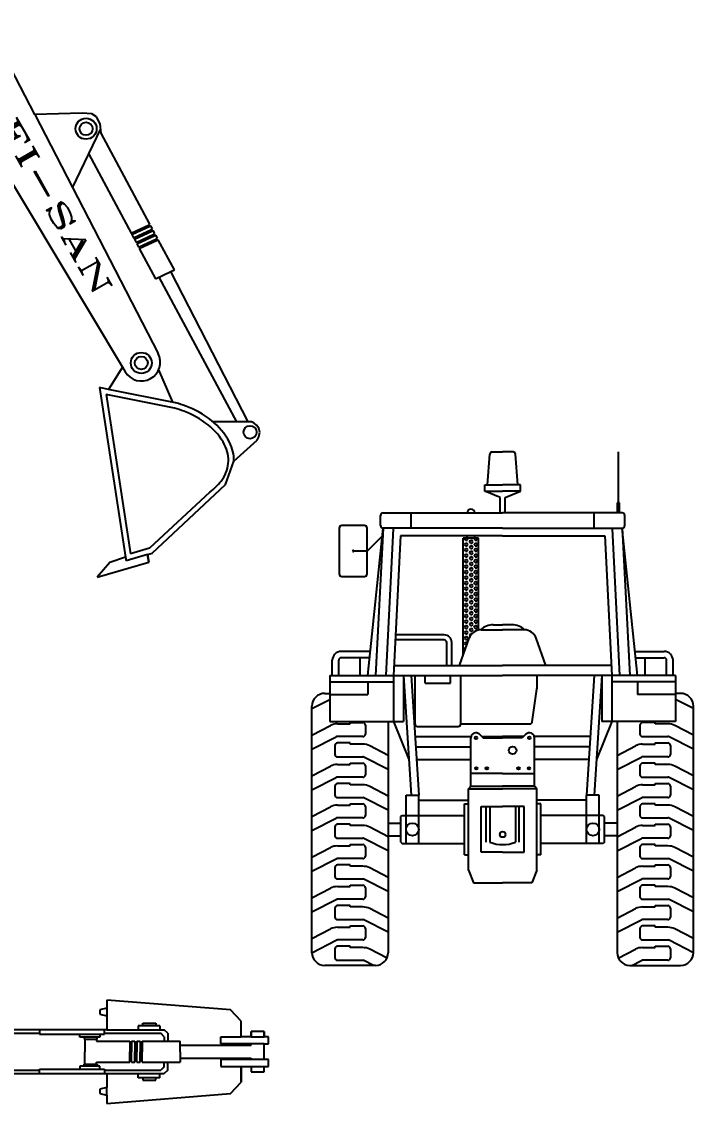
# Model space of a CAD drawing. Header units: centimetres. Extents: x 56177 to 99483, y 493 to 15482.
# Drawn here: x 56913 to 57295, y 1704 to 2320 of the extents above; entities that cross this region are included whole.
import ezdxf
from ezdxf.enums import TextEntityAlignment as Align

# ---------------------------------------------------------------- set-up
doc = ezdxf.new("R2010")
doc.units = ezdxf.units.CM
doc.header["$MEASUREMENT"] = 0
doc.layers.add('010_BLOQUES', color=250, linetype='Continuous')
doc.styles.add('ROMANT', font='romant.shx', dxfattribs={"height": 0.5})

# ---------------------------------------------------------------- blocks, each defined once
blk = doc.blocks.new('A$C3FF56D67')
for p, q in [((0.9982, 2.7342), (1.0116, 2.9089)), ((1.0261, 2.9223), (1.085, 2.9223)), ((1.1439, 2.9223), (1.085, 2.9223)), ((1.1718, 2.7342), (1.1584, 2.9089)), ((1.7432, 2.6329), (1.7432, 2.9223)), ((0.9837, 2.7342), (1.085, 2.7342)), ((0.9837, 2.698), (0.9837, 2.7342)), ((1.1863, 2.7342), (1.085, 2.7342)), ((1.1863, 2.698), (1.1863, 2.7342)), ((0.9837, 2.698), (1.085, 2.698)), ((1.0705, 2.6619), (0.9837, 2.698)), ((1.0705, 2.5751), (1.0705, 2.6619)), ((1.1863, 2.698), (1.085, 2.698)), ((1.0995, 2.6619), (1.1863, 2.698)), ((1.0995, 2.5751), (1.0995, 2.6619)), ((1.736, 2.6329), (1.736, 2.5751)), ((1.7505, 2.6329), (1.736, 2.6329)), ((1.7505, 2.5751), (1.7505, 2.6329)), ((0.3906, 2.5027), (0.3906, 2.5606)), ((0.4051, 2.5751), (1.085, 2.5751)), ((0.5642, 2.4883), (0.5642, 2.5751)), ((1.7649, 2.5751), (1.085, 2.5751)), ((1.6058, 2.4883), (1.6058, 2.5751)), ((1.7794, 2.5027), (1.7794, 2.5606)), ((0.1546, 2.4883), (0.1546, 2.2279)), ((0.2993, 2.5027), (0.1691, 2.5027)), ((0.3138, 2.2279), (0.3138, 2.4883)), ((0.3183, 1.6492), (0.4051, 2.4883)), ((0.4051, 2.4883), (0.3617, 1.6492)), ((1.085, 2.4883), (0.4051, 2.4883)), ((0.4629, 2.4853), (0.4196, 1.6492)), ((1.085, 2.4883), (1.7649, 2.4883)), ((1.7071, 2.4853), (1.7504, 1.6492)), ((1.8517, 1.6492), (1.7649, 2.4883)), ((1.7649, 2.4883), (1.8083, 1.6492)), ((0.3138, 2.3581), (0.4006, 2.4449)), ((0.5042, 2.4449), (0.4631, 1.6492)), ((1.085, 2.4449), (0.5042, 2.4449)), ((0.8608, 1.7678), (0.8608, 2.4304)), ((0.9476, 2.4304), (0.8608, 2.4304)), ((0.8696, 2.4268), (0.8717, 2.4304)), ((0.8741, 2.4189), (0.8696, 2.4268)), ((0.8696, 2.3954), (0.8741, 2.4033)), ((0.8741, 2.4189), (0.8832, 2.4189)), ((0.8741, 2.4033), (0.8832, 2.4033)), ((0.8825, 2.4304), (0.8825, 2.4449)), ((0.8832, 2.4189), (0.8877, 2.4268)), ((0.8877, 2.3954), (0.8832, 2.4033)), ((0.8877, 2.4268), (0.8856, 2.4304)), ((0.8967, 2.4111), (0.9012, 2.4189)), ((0.9012, 2.4033), (0.8967, 2.4111)), ((0.9012, 2.4189), (0.9103, 2.4189)), ((0.9012, 2.4033), (0.9103, 2.4033)), ((0.9148, 2.4111), (0.9103, 2.4189)), ((0.9103, 2.4033), (0.9148, 2.4111)), ((0.9238, 2.4268), (0.9259, 2.4304)), ((0.9284, 2.4189), (0.9238, 2.4268)), ((0.9238, 2.3954), (0.9284, 2.4033)), ((0.9259, 2.4304), (0.9259, 2.4449)), ((0.9284, 2.4189), (0.9374, 2.4189)), ((0.9284, 2.4033), (0.9374, 2.4033)), ((0.9374, 2.4189), (0.9419, 2.4268)), ((0.9419, 2.3954), (0.9374, 2.4033)), ((0.9419, 2.4268), (0.9398, 2.4304)), ((0.9476, 1.9081), (0.9476, 2.4304)), ((1.085, 2.4449), (1.6658, 2.4449)), ((1.6658, 2.4449), (1.7069, 1.6492)), ((0.3138, 2.3581), (0.2342, 2.3581)), ((0.8741, 2.3876), (0.8696, 2.3954)), ((0.8696, 2.3641), (0.8741, 2.3719)), ((0.8741, 2.3563), (0.8696, 2.3641)), ((0.8696, 2.3328), (0.8741, 2.3406)), ((0.8741, 2.3876), (0.8832, 2.3876)), ((0.8741, 2.3719), (0.8832, 2.3719)), ((0.8741, 2.3563), (0.8832, 2.3563)), ((0.8741, 2.3406), (0.8832, 2.3406)), ((0.8832, 2.3876), (0.8877, 2.3954)), ((0.8877, 2.3641), (0.8832, 2.3719)), ((0.8832, 2.3563), (0.8877, 2.3641)), ((0.8877, 2.3328), (0.8832, 2.3406)), ((0.8967, 2.3798), (0.9012, 2.3876)), ((0.9012, 2.3719), (0.8967, 2.3798)), ((0.8967, 2.3485), (0.9012, 2.3563)), ((0.9012, 2.3406), (0.8967, 2.3485)), ((0.9012, 2.3876), (0.9103, 2.3876)), ((0.9012, 2.3719), (0.9103, 2.3719)), ((0.9012, 2.3563), (0.9103, 2.3563)), ((0.9012, 2.3406), (0.9103, 2.3406)), ((0.9148, 2.3798), (0.9103, 2.3876)), ((0.9103, 2.3719), (0.9148, 2.3798)), ((0.9148, 2.3485), (0.9103, 2.3563)), ((0.9103, 2.3406), (0.9148, 2.3485)), ((0.9284, 2.3876), (0.9238, 2.3954)), ((0.9238, 2.3641), (0.9284, 2.3719)), ((0.9284, 2.3563), (0.9238, 2.3641)), ((0.9238, 2.3328), (0.9284, 2.3406)), ((0.9284, 2.3876), (0.9374, 2.3876)), ((0.9284, 2.3719), (0.9374, 2.3719)), ((0.9284, 2.3563), (0.9374, 2.3563)), ((0.9284, 2.3406), (0.9374, 2.3406)), ((0.9374, 2.3876), (0.9419, 2.3954)), ((0.9419, 2.3641), (0.9374, 2.3719)), ((0.9374, 2.3563), (0.9419, 2.3641)), ((0.9419, 2.3328), (0.9374, 2.3406)), ((0.8741, 2.325), (0.8696, 2.3328)), ((0.8696, 2.3015), (0.8741, 2.3093)), ((0.8741, 2.2936), (0.8696, 2.3015)), ((0.8696, 2.2701), (0.8741, 2.278)), ((0.8741, 2.325), (0.8832, 2.325)), ((0.8741, 2.3093), (0.8832, 2.3093)), ((0.8741, 2.2936), (0.8832, 2.2936)), ((0.8741, 2.278), (0.8832, 2.278)), ((0.8832, 2.325), (0.8877, 2.3328)), ((0.8877, 2.3015), (0.8832, 2.3093)), ((0.8832, 2.2936), (0.8877, 2.3015)), ((0.8877, 2.2701), (0.8832, 2.278)), ((0.8967, 2.3171), (0.9012, 2.325)), ((0.9012, 2.3093), (0.8967, 2.3171)), ((0.8967, 2.2858), (0.9012, 2.2936)), ((0.9012, 2.278), (0.8967, 2.2858)), ((0.9012, 2.325), (0.9103, 2.325)), ((0.9012, 2.3093), (0.9103, 2.3093)), ((0.9012, 2.2936), (0.9103, 2.2936)), ((0.9012, 2.278), (0.9103, 2.278)), ((0.9148, 2.3171), (0.9103, 2.325)), ((0.9103, 2.3093), (0.9148, 2.3171)), ((0.9148, 2.2858), (0.9103, 2.2936)), ((0.9103, 2.278), (0.9148, 2.2858)), ((0.9284, 2.325), (0.9238, 2.3328)), ((0.9238, 2.3015), (0.9284, 2.3093)), ((0.9284, 2.2936), (0.9238, 2.3015)), ((0.9238, 2.2701), (0.9284, 2.278)), ((0.9284, 2.325), (0.9374, 2.325)), ((0.9284, 2.3093), (0.9374, 2.3093)), ((0.9284, 2.2936), (0.9374, 2.2936)), ((0.9284, 2.278), (0.9374, 2.278)), ((0.9374, 2.325), (0.9419, 2.3328)), ((0.9419, 2.3015), (0.9374, 2.3093)), ((0.9374, 2.2936), (0.9419, 2.3015)), ((0.9419, 2.2701), (0.9374, 2.278)), ((0.8741, 2.2623), (0.8696, 2.2701)), ((0.8696, 2.2388), (0.8741, 2.2467)), ((0.8741, 2.231), (0.8696, 2.2388)), ((0.8741, 2.2623), (0.8832, 2.2623)), ((0.8741, 2.2467), (0.8832, 2.2467)), ((0.8741, 2.231), (0.8832, 2.231)), ((0.8832, 2.2623), (0.8877, 2.2701)), ((0.8877, 2.2388), (0.8832, 2.2467)), ((0.8832, 2.231), (0.8877, 2.2388)), ((0.8967, 2.2545), (0.9012, 2.2623)), ((0.9012, 2.2467), (0.8967, 2.2545)), ((0.8967, 2.2232), (0.9012, 2.231)), ((0.9012, 2.2153), (0.8967, 2.2232)), ((0.9012, 2.2623), (0.9103, 2.2623)), ((0.9012, 2.2467), (0.9103, 2.2467)), ((0.9012, 2.231), (0.9103, 2.231)), ((0.9148, 2.2545), (0.9103, 2.2623)), ((0.9103, 2.2467), (0.9148, 2.2545)), ((0.9148, 2.2232), (0.9103, 2.231)), ((0.9103, 2.2153), (0.9148, 2.2232)), ((0.9284, 2.2623), (0.9238, 2.2701)), ((0.9238, 2.2388), (0.9284, 2.2467)), ((0.9284, 2.231), (0.9238, 2.2388)), ((0.9284, 2.2623), (0.9374, 2.2623)), ((0.9284, 2.2467), (0.9374, 2.2467)), ((0.9284, 2.231), (0.9374, 2.231)), ((0.9374, 2.2623), (0.9419, 2.2701)), ((0.9419, 2.2388), (0.9374, 2.2467)), ((0.9374, 2.231), (0.9419, 2.2388)), ((0.1691, 2.2134), (0.2993, 2.2134)), ((0.8696, 2.2075), (0.8741, 2.2153)), ((0.8741, 2.1997), (0.8696, 2.2075)), ((0.8696, 2.1762), (0.8741, 2.184)), ((0.8741, 2.1684), (0.8696, 2.1762)), ((0.8741, 2.2153), (0.8832, 2.2153)), ((0.8741, 2.1997), (0.8832, 2.1997)), ((0.8741, 2.184), (0.8832, 2.184)), ((0.8741, 2.1684), (0.8832, 2.1684)), ((0.8877, 2.2075), (0.8832, 2.2153)), ((0.8832, 2.1997), (0.8877, 2.2075)), ((0.8877, 2.1762), (0.8832, 2.184)), ((0.8832, 2.1684), (0.8877, 2.1762)), ((0.8967, 2.1918), (0.9012, 2.1997)), ((0.9012, 2.184), (0.8967, 2.1918)), ((0.8967, 2.1605), (0.9012, 2.1684)), ((0.9012, 2.1527), (0.8967, 2.1605)), ((0.9012, 2.2153), (0.9103, 2.2153)), ((0.9012, 2.1997), (0.9103, 2.1997)), ((0.9012, 2.184), (0.9103, 2.184)), ((0.9012, 2.1684), (0.9103, 2.1684)), ((0.9148, 2.1918), (0.9103, 2.1997)), ((0.9103, 2.184), (0.9148, 2.1918)), ((0.9148, 2.1605), (0.9103, 2.1684)), ((0.9103, 2.1527), (0.9148, 2.1605)), ((0.9238, 2.2075), (0.9284, 2.2153)), ((0.9284, 2.1997), (0.9238, 2.2075)), ((0.9238, 2.1762), (0.9284, 2.184)), ((0.9284, 2.1684), (0.9238, 2.1762)), ((0.9284, 2.2153), (0.9374, 2.2153)), ((0.9284, 2.1997), (0.9374, 2.1997)), ((0.9284, 2.184), (0.9374, 2.184)), ((0.9284, 2.1684), (0.9374, 2.1684)), ((0.9419, 2.2075), (0.9374, 2.2153)), ((0.9374, 2.1997), (0.9419, 2.2075)), ((0.9419, 2.1762), (0.9374, 2.184)), ((0.9374, 2.1684), (0.9419, 2.1762)), ((0.8696, 2.1449), (0.8741, 2.1527)), ((0.8741, 2.137), (0.8696, 2.1449)), ((0.8696, 2.1135), (0.8741, 2.1214)), ((0.8741, 2.1057), (0.8696, 2.1135)), ((0.8741, 2.1527), (0.8832, 2.1527)), ((0.8741, 2.137), (0.8832, 2.137)), ((0.8741, 2.1214), (0.8832, 2.1214)), ((0.8741, 2.1057), (0.8832, 2.1057)), ((0.8877, 2.1449), (0.8832, 2.1527)), ((0.8832, 2.137), (0.8877, 2.1449)), ((0.8877, 2.1135), (0.8832, 2.1214)), ((0.8832, 2.1057), (0.8877, 2.1135)), ((0.8967, 2.1292), (0.9012, 2.137)), ((0.9012, 2.1214), (0.8967, 2.1292)), ((0.8967, 2.0979), (0.9012, 2.1057)), ((0.9012, 2.0901), (0.8967, 2.0979)), ((0.9012, 2.1527), (0.9103, 2.1527)), ((0.9012, 2.137), (0.9103, 2.137)), ((0.9012, 2.1214), (0.9103, 2.1214)), ((0.9012, 2.1057), (0.9103, 2.1057)), ((0.9148, 2.1292), (0.9103, 2.137)), ((0.9103, 2.1214), (0.9148, 2.1292)), ((0.9148, 2.0979), (0.9103, 2.1057)), ((0.9103, 2.0901), (0.9148, 2.0979)), ((0.9238, 2.1449), (0.9284, 2.1527)), ((0.9284, 2.137), (0.9238, 2.1449)), ((0.9238, 2.1135), (0.9284, 2.1214)), ((0.9284, 2.1057), (0.9238, 2.1135)), ((0.9284, 2.1527), (0.9374, 2.1527)), ((0.9284, 2.137), (0.9374, 2.137)), ((0.9284, 2.1214), (0.9374, 2.1214)), ((0.9284, 2.1057), (0.9374, 2.1057)), ((0.9419, 2.1449), (0.9374, 2.1527)), ((0.9374, 2.137), (0.9419, 2.1449)), ((0.9419, 2.1135), (0.9374, 2.1214)), ((0.9374, 2.1057), (0.9419, 2.1135)), ((0.8696, 2.0822), (0.8741, 2.0901)), ((0.8741, 2.0744), (0.8696, 2.0822)), ((0.8696, 2.0509), (0.8741, 2.0587)), ((0.8741, 2.0431), (0.8696, 2.0509)), ((0.8741, 2.0901), (0.8832, 2.0901)), ((0.8741, 2.0744), (0.8832, 2.0744)), ((0.8741, 2.0587), (0.8832, 2.0587)), ((0.8741, 2.0431), (0.8832, 2.0431)), ((0.8877, 2.0822), (0.8832, 2.0901)), ((0.8832, 2.0744), (0.8877, 2.0822)), ((0.8877, 2.0509), (0.8832, 2.0587)), ((0.8832, 2.0431), (0.8877, 2.0509)), ((0.8967, 2.0666), (0.9012, 2.0744)), ((0.9012, 2.0587), (0.8967, 2.0666)), ((0.8967, 2.0352), (0.9012, 2.0431)), ((0.9012, 2.0274), (0.8967, 2.0352)), ((0.9012, 2.0901), (0.9103, 2.0901)), ((0.9012, 2.0744), (0.9103, 2.0744)), ((0.9012, 2.0587), (0.9103, 2.0587)), ((0.9012, 2.0431), (0.9103, 2.0431)), ((0.9148, 2.0666), (0.9103, 2.0744)), ((0.9103, 2.0587), (0.9148, 2.0666)), ((0.9148, 2.0352), (0.9103, 2.0431)), ((0.9103, 2.0274), (0.9148, 2.0352)), ((0.9238, 2.0822), (0.9284, 2.0901)), ((0.9284, 2.0744), (0.9238, 2.0822)), ((0.9238, 2.0509), (0.9284, 2.0587)), ((0.9284, 2.0431), (0.9238, 2.0509)), ((0.9284, 2.0901), (0.9374, 2.0901)), ((0.9284, 2.0744), (0.9374, 2.0744)), ((0.9284, 2.0587), (0.9374, 2.0587)), ((0.9284, 2.0431), (0.9374, 2.0431)), ((0.9419, 2.0822), (0.9374, 2.0901)), ((0.9374, 2.0744), (0.9419, 2.0822)), ((0.9419, 2.0509), (0.9374, 2.0587)), ((0.9374, 2.0431), (0.9419, 2.0509)), ((0.8696, 2.0196), (0.8741, 2.0274)), ((0.8741, 2.0117), (0.8696, 2.0196)), ((0.8696, 1.9883), (0.8741, 1.9961)), ((0.8741, 1.9804), (0.8696, 1.9883)), ((0.8741, 2.0274), (0.8832, 2.0274)), ((0.8741, 2.0117), (0.8832, 2.0117)), ((0.8741, 1.9961), (0.8832, 1.9961)), ((0.8741, 1.9804), (0.8832, 1.9804)), ((0.8877, 2.0196), (0.8832, 2.0274)), ((0.8832, 2.0117), (0.8877, 2.0196)), ((0.8877, 1.9883), (0.8832, 1.9961)), ((0.8832, 1.9804), (0.8877, 1.9883)), ((0.8967, 2.0039), (0.9012, 2.0117)), ((0.9012, 1.9961), (0.8967, 2.0039)), ((0.8967, 1.9726), (0.9012, 1.9804)), ((0.9012, 1.9648), (0.8967, 1.9726)), ((0.9012, 2.0274), (0.9103, 2.0274)), ((0.9012, 2.0117), (0.9103, 2.0117)), ((0.9012, 1.9961), (0.9103, 1.9961)), ((0.9012, 1.9804), (0.9103, 1.9804)), ((0.9148, 2.0039), (0.9103, 2.0117)), ((0.9103, 1.9961), (0.9148, 2.0039)), ((0.9148, 1.9726), (0.9103, 1.9804)), ((0.9103, 1.9648), (0.9148, 1.9726)), ((0.9238, 2.0196), (0.9284, 2.0274)), ((0.9284, 2.0117), (0.9238, 2.0196)), ((0.9238, 1.9883), (0.9284, 1.9961)), ((0.9284, 1.9804), (0.9238, 1.9883)), ((0.9284, 2.0274), (0.9374, 2.0274)), ((0.9284, 2.0117), (0.9374, 2.0117)), ((0.9284, 1.9961), (0.9374, 1.9961)), ((0.9284, 1.9804), (0.9374, 1.9804)), ((0.9419, 2.0196), (0.9374, 2.0274)), ((0.9374, 2.0117), (0.9419, 2.0196)), ((0.9419, 1.9883), (0.9374, 1.9961)), ((0.9374, 1.9804), (0.9419, 1.9883)), ((0.8696, 1.9569), (0.8741, 1.9648)), ((0.8741, 1.9491), (0.8696, 1.9569)), ((0.8696, 1.9256), (0.8741, 1.9334)), ((0.8741, 1.9178), (0.8696, 1.9256)), ((0.8741, 1.9648), (0.8832, 1.9648)), ((0.8741, 1.9491), (0.8832, 1.9491)), ((0.8741, 1.9334), (0.8832, 1.9334)), ((0.8741, 1.9178), (0.8832, 1.9178)), ((0.8877, 1.9569), (0.8832, 1.9648)), ((0.8832, 1.9491), (0.8877, 1.9569)), ((0.8877, 1.9256), (0.8832, 1.9334)), ((0.8832, 1.9178), (0.8877, 1.9256)), ((0.8967, 1.9413), (0.9012, 1.9491)), ((0.9012, 1.9334), (0.8967, 1.9413)), ((0.8967, 1.91), (0.9012, 1.9178)), ((0.9012, 1.9021), (0.8967, 1.91)), ((0.9012, 1.9648), (0.9103, 1.9648)), ((0.9012, 1.9491), (0.9103, 1.9491)), ((0.9012, 1.9334), (0.9103, 1.9334)), ((0.9012, 1.9178), (0.9103, 1.9178)), ((0.9148, 1.9413), (0.9103, 1.9491)), ((0.9103, 1.9334), (0.9148, 1.9413)), ((0.9148, 1.91), (0.9103, 1.9178)), ((0.9103, 1.9021), (0.9148, 1.91)), ((0.9238, 1.9569), (0.9284, 1.9648)), ((0.9284, 1.9491), (0.9238, 1.9569)), ((0.9238, 1.9256), (0.9284, 1.9334)), ((0.9284, 1.9178), (0.9238, 1.9256)), ((0.9284, 1.9648), (0.9374, 1.9648)), ((0.9284, 1.9491), (0.9374, 1.9491)), ((0.9284, 1.9334), (0.9374, 1.9334)), ((0.9284, 1.9178), (0.9374, 1.9178)), ((0.9419, 1.9569), (0.9374, 1.9648)), ((0.9374, 1.9491), (0.9419, 1.9569)), ((0.9419, 1.9256), (0.9374, 1.9334)), ((0.9374, 1.9178), (0.9419, 1.9256)), ((0.9624, 1.9096), (1.085, 1.9096)), ((1.0316, 1.9385), (1.085, 1.9385)), ((1.1384, 1.9385), (1.085, 1.9385)), ((1.2076, 1.9096), (1.085, 1.9096)), ((0.7523, 1.8517), (0.4735, 1.8517)), ((0.7523, 1.8807), (0.475, 1.8807)), ((0.8391, 1.7071), (0.8943, 1.8616)), ((0.8696, 1.8943), (0.8741, 1.9021)), ((0.8741, 1.8865), (0.8696, 1.8943)), ((0.8696, 1.863), (0.8741, 1.8708)), ((0.8741, 1.8551), (0.8696, 1.863)), ((0.8741, 1.9021), (0.8832, 1.9021)), ((0.8741, 1.8865), (0.8832, 1.8865)), ((0.8741, 1.8708), (0.8832, 1.8708)), ((0.8741, 1.8551), (0.8832, 1.8551)), ((0.8877, 1.8943), (0.8832, 1.9021)), ((0.8832, 1.8865), (0.8877, 1.8943)), ((0.8877, 1.863), (0.8832, 1.8708)), ((0.8832, 1.8551), (0.8877, 1.863)), ((0.8967, 1.8786), (0.9012, 1.8865)), ((0.8997, 1.8734), (0.8967, 1.8786)), ((0.9012, 1.9021), (0.9103, 1.9021)), ((0.9012, 1.8865), (0.9093, 1.8865)), ((0.9275, 1.9006), (0.9284, 1.9021)), ((0.9284, 1.9021), (0.9303, 1.9021)), ((1.3309, 1.7071), (1.2757, 1.8616)), ((0.3325, 1.7866), (0.1664, 1.7866)), ((0.7667, 1.7071), (0.7667, 1.8373)), ((0.7957, 1.7071), (0.7957, 1.8373)), ((0.8696, 1.8317), (0.8741, 1.8395)), ((0.8741, 1.8238), (0.8696, 1.8317)), ((0.8696, 1.8003), (0.8741, 1.8082)), ((0.8713, 1.7974), (0.8696, 1.8003)), ((0.8741, 1.8395), (0.8832, 1.8395)), ((0.8741, 1.8238), (0.8808, 1.8238)), ((0.8741, 1.8082), (0.8752, 1.8082)), ((0.8851, 1.8361), (0.8832, 1.8395)), ((1.8375, 1.7866), (2.0036, 1.7866)), ((0.1157, 1.6492), (0.1157, 1.736)), ((0.1519, 1.6492), (0.1519, 1.736)), ((0.3287, 1.7505), (0.1664, 1.7505)), ((0.2749, 1.6492), (0.2749, 1.7505)), ((1.8413, 1.7505), (2.0036, 1.7505)), ((1.8951, 1.6492), (1.8951, 1.7505)), ((2.0181, 1.6492), (2.0181, 1.736)), ((2.0543, 1.6492), (2.0543, 1.736)), ((0.4661, 1.7071), (1.085, 1.7071)), ((1.7039, 1.7071), (1.085, 1.7071)), ((0.1013, 1.6492), (1.085, 1.6492)), ((0.1013, 1.6492), (0.1013, 1.3888)), ((0.1013, 1.613), (0.4631, 1.613)), ((0.3183, 1.613), (0.3183, 1.5407)), ((0.4631, 1.6492), (0.4631, 1.3888)), ((0.5209, 1.6492), (0.5209, 1.3888)), ((0.5209, 1.6492), (0.5641, 0.9693)), ((0.5644, 1.6492), (0.6076, 0.9693)), ((0.5865, 1.3743), (0.5865, 1.6492)), ((0.6443, 1.6058), (0.6443, 1.6492)), ((0.6443, 1.6058), (0.789, 1.6058)), ((0.789, 1.6058), (0.789, 1.6492)), ((0.8469, 1.3743), (0.8469, 1.6492)), ((2.0687, 1.6492), (1.085, 1.6492)), ((1.2809, 1.582), (1.2809, 1.6492)), ((1.6056, 1.6492), (1.5624, 0.9693)), ((1.6491, 1.6492), (1.6059, 0.9693)), ((1.6491, 1.6492), (1.6491, 1.3888)), ((1.7069, 1.6492), (1.7069, 1.3888)), ((2.0687, 1.613), (1.7069, 1.613)), ((1.8517, 1.613), (1.8517, 1.5407)), ((2.0687, 1.6492), (2.0687, 1.3888)), ((0.0723, 1.5479), (0.1013, 1.5479)), ((0.1013, 1.5407), (0.3183, 1.5407)), ((1.2537, 1.3868), (1.2801, 1.5718)), ((2.0687, 1.5407), (1.8517, 1.5407)), ((2.0977, 1.5479), (2.0687, 1.5479)), ((0, 1.4611), (0.1013, 1.513)), ((2.17, 1.4611), (2.0687, 1.513)), ((0, 0.0723), (0, 1.4756)), ((2.17, 0.0723), (2.17, 1.4756)), ((0, 1.3109), (0.1051, 1.3648)), ((0.1013, 1.3888), (0.5209, 1.3888)), ((0.1447, 1.3743), (0.217, 1.3743)), ((0.217, 1.3816), (0.2893, 1.3816)), ((0.217, 1.3743), (0.217, 1.3816)), ((0.3038, 1.3671), (0.3038, 1.3165)), ((0.434, 1.3888), (0.434, 0.0723)), ((0.4631, 1.3888), (0.5513, 1.1718)), ((0.6009, 1.3599), (0.8324, 1.3599)), ((0.8469, 1.3743), (1.2394, 1.3743)), ((1.7069, 1.3888), (1.6187, 1.1718)), ((2.0687, 1.3888), (1.6491, 1.3888)), ((1.736, 1.3888), (1.736, 0.0723)), ((1.8662, 1.3671), (1.8662, 1.3165)), ((1.953, 1.3816), (1.8807, 1.3816)), ((1.953, 1.3743), (1.953, 1.3816)), ((2.0253, 1.3743), (1.953, 1.3743)), ((2.17, 1.3109), (2.0649, 1.3648)), ((0, 1.2297), (0.1381, 1.3004)), ((0.2893, 1.302), (0.1447, 1.302)), ((0.5865, 1.302), (0.905, 1.302)), ((0.9042, 1.0199), (0.9042, 1.2929)), ((0.9536, 1.3152), (0.974, 1.2948)), ((0.9668, 1.302), (1.085, 1.302)), ((0.974, 1.2948), (1.085, 1.2948)), ((1.2032, 1.302), (1.085, 1.302)), ((1.196, 1.2948), (1.085, 1.2948)), ((1.2164, 1.3152), (1.196, 1.2948)), ((1.5835, 1.302), (1.265, 1.302)), ((1.2658, 1.0199), (1.2658, 1.2929)), ((1.8807, 1.302), (2.0253, 1.302)), ((2.17, 1.2297), (2.0319, 1.3004)), ((0.1302, 1.2514), (0.1302, 1.2007)), ((0.217, 1.2658), (0.1447, 1.2658)), ((0.217, 1.2586), (0.217, 1.2658)), ((0.2893, 1.2586), (0.217, 1.2586)), ((0.434, 1.1952), (0.3289, 1.2491)), ((0.5901, 1.2441), (0.9042, 1.2441)), ((1.5799, 1.2441), (1.2658, 1.2441)), ((1.736, 1.1952), (1.8411, 1.2491)), ((1.8807, 1.2586), (1.953, 1.2586)), ((1.953, 1.2586), (1.953, 1.2658)), ((1.953, 1.2658), (2.0253, 1.2658)), ((2.0398, 1.2514), (2.0398, 1.2007)), ((0.1447, 1.1863), (0.2893, 1.1863)), ((0.434, 1.1139), (0.2959, 1.1847)), ((0.5947, 1.1718), (0.9042, 1.1718)), ((1.5753, 1.1718), (1.2658, 1.1718)), ((1.736, 1.1139), (1.8741, 1.1847)), ((2.0253, 1.1863), (1.8807, 1.1863)), ((0, 1.0795), (0.1051, 1.1333)), ((0.1447, 1.1429), (0.217, 1.1429)), ((0.217, 1.1501), (0.2893, 1.1501)), ((0.217, 1.1429), (0.217, 1.1501)), ((0.3038, 1.1356), (0.3038, 1.085)), ((1.8662, 1.1356), (1.8662, 1.085)), ((1.953, 1.1501), (1.8807, 1.1501)), ((1.953, 1.1429), (1.953, 1.1501)), ((2.0253, 1.1429), (1.953, 1.1429)), ((2.17, 1.0795), (2.0649, 1.1333)), ((0, 0.9982), (0.1381, 1.0689)), ((0.2893, 1.0705), (0.1447, 1.0705)), ((1.085, 1.0922), (0.9042, 1.0922)), ((1.085, 1.0922), (1.2658, 1.0922)), ((1.8807, 1.0705), (2.0253, 1.0705)), ((2.17, 0.9982), (2.0319, 1.0689)), ((0.1302, 1.0199), (0.1302, 0.9693)), ((0.217, 1.0344), (0.1447, 1.0344)), ((0.217, 1.0271), (0.217, 1.0344)), ((0.2893, 1.0271), (0.217, 1.0271)), ((0.434, 0.9637), (0.3289, 1.0176)), ((0.8897, 1.0054), (0.9042, 1.0199)), ((0.8897, 0.5425), (0.8897, 1.0054)), ((0.8897, 1.0054), (1.085, 1.0054)), ((0.9042, 1.0199), (1.085, 1.0199)), ((1.2658, 1.0199), (1.085, 1.0199)), ((1.2803, 1.0054), (1.085, 1.0054)), ((1.2803, 1.0054), (1.2658, 1.0199)), ((1.2803, 0.5425), (1.2803, 1.0054)), ((1.736, 0.9637), (1.8411, 1.0176)), ((1.8807, 1.0271), (1.953, 1.0271)), ((1.953, 1.0271), (1.953, 1.0344)), ((1.953, 1.0344), (2.0253, 1.0344)), ((2.0398, 1.0199), (2.0398, 0.9693)), ((0.1447, 0.9548), (0.2893, 0.9548)), ((0.434, 0.8825), (0.2959, 0.9532)), ((0.5353, 0.6944), (0.5353, 0.9693)), ((0.5353, 0.9693), (0.6076, 0.9693)), ((0.6076, 0.6944), (0.6076, 0.9693)), ((0.6076, 0.9403), (0.8897, 0.9403)), ((1.5624, 0.9403), (1.2803, 0.9403)), ((1.6347, 0.9693), (1.5624, 0.9693)), ((1.5624, 0.6944), (1.5624, 0.9693)), ((1.6347, 0.6944), (1.6347, 0.9693)), ((1.736, 0.8825), (1.8741, 0.9532)), ((2.0253, 0.9548), (1.8807, 0.9548)), ((0, 0.848), (0.1051, 0.9019)), ((0.1447, 0.9114), (0.217, 0.9114)), ((0.217, 0.9186), (0.2893, 0.9186)), ((0.217, 0.9114), (0.217, 0.9186)), ((0.3038, 0.9042), (0.3038, 0.8535)), ((0.868, 0.9186), (0.8897, 0.9186)), ((0.868, 0.6293), (0.868, 0.9186)), ((0.962, 0.6438), (0.962, 0.9042)), ((0.962, 0.9042), (1.085, 0.9042)), ((0.991, 0.7016), (0.991, 0.9042)), ((1.0127, 0.9042), (1.0127, 0.7016)), ((1.208, 0.9042), (1.085, 0.9042)), ((1.1573, 0.9042), (1.1573, 0.7016)), ((1.179, 0.7016), (1.179, 0.9042)), ((1.208, 0.6438), (1.208, 0.9042)), ((1.302, 0.9186), (1.2803, 0.9186)), ((1.302, 0.6293), (1.302, 0.9186)), ((1.8662, 0.9042), (1.8662, 0.8535)), ((1.953, 0.9186), (1.8807, 0.9186)), ((1.953, 0.9114), (1.953, 0.9186)), ((2.0253, 0.9114), (1.953, 0.9114)), ((2.17, 0.848), (2.0649, 0.9019)), ((0, 0.7667), (0.1381, 0.8375)), ((0.2893, 0.8391), (0.1447, 0.8391)), ((0.217, 0.8029), (0.1447, 0.8029)), ((0.217, 0.7957), (0.217, 0.8029)), ((0.434, 0.8101), (0.5063, 0.8101)), ((0.5063, 0.8463), (0.5136, 0.8535)), ((0.5063, 0.7016), (0.5063, 0.8463)), ((0.5136, 0.8535), (0.868, 0.8535)), ((1.6564, 0.8535), (1.302, 0.8535)), ((1.6637, 0.8463), (1.6564, 0.8535)), ((1.6637, 0.7016), (1.6637, 0.8463)), ((1.736, 0.8101), (1.6637, 0.8101)), ((1.8807, 0.8391), (2.0253, 0.8391)), ((1.953, 0.7957), (1.953, 0.8029)), ((1.953, 0.8029), (2.0253, 0.8029)), ((2.17, 0.7667), (2.0319, 0.8375)), ((0.1302, 0.7884), (0.1302, 0.7378)), ((0.2893, 0.7957), (0.217, 0.7957)), ((0.434, 0.7323), (0.3289, 0.7861)), ((1.736, 0.7323), (1.8411, 0.7861)), ((1.8807, 0.7957), (1.953, 0.7957)), ((2.0398, 0.7884), (2.0398, 0.7378)), ((0.1447, 0.7233), (0.2893, 0.7233)), ((0.1447, 0.6799), (0.217, 0.6799)), ((0.217, 0.6872), (0.2893, 0.6872)), ((0.217, 0.6799), (0.217, 0.6872)), ((0.434, 0.651), (0.2959, 0.7217)), ((0.434, 0.7378), (0.5063, 0.7378)), ((0.5063, 0.7016), (0.5136, 0.6944)), ((0.5136, 0.6944), (0.868, 0.6944)), ((1.6564, 0.6944), (1.302, 0.6944)), ((1.6637, 0.7016), (1.6564, 0.6944)), ((1.736, 0.7378), (1.6637, 0.7378)), ((1.736, 0.651), (1.8741, 0.7217)), ((2.0253, 0.7233), (1.8807, 0.7233)), ((1.953, 0.6872), (1.8807, 0.6872)), ((1.953, 0.6799), (1.953, 0.6872)), ((2.0253, 0.6799), (1.953, 0.6799)), ((0, 0.6165), (0.1051, 0.6704)), ((0.3038, 0.6727), (0.3038, 0.6221)), ((0.868, 0.6293), (0.8897, 0.6293)), ((1.085, 0.6438), (0.962, 0.6438)), ((1.085, 0.6438), (1.208, 0.6438)), ((1.302, 0.6293), (1.2803, 0.6293)), ((1.8662, 0.6727), (1.8662, 0.6221)), ((2.17, 0.6165), (2.0649, 0.6704)), ((0, 0.5353), (0.1381, 0.606)), ((0.1302, 0.557), (0.1302, 0.5063)), ((0.2893, 0.6076), (0.1447, 0.6076)), ((0.217, 0.5714), (0.1447, 0.5714)), ((0.217, 0.5642), (0.217, 0.5714)), ((0.2893, 0.5642), (0.217, 0.5642)), ((0.434, 0.5008), (0.3289, 0.5547)), ((1.736, 0.5008), (1.8411, 0.5547)), ((1.8807, 0.6076), (2.0253, 0.6076)), ((1.8807, 0.5642), (1.953, 0.5642)), ((1.953, 0.5642), (1.953, 0.5714)), ((1.953, 0.5714), (2.0253, 0.5714)), ((2.17, 0.5353), (2.0319, 0.606)), ((2.0398, 0.557), (2.0398, 0.5063)), ((0.8897, 0.5425), (0.9186, 0.4702)), ((1.2803, 0.5425), (1.2514, 0.4702)), ((0, 0.3851), (0.1051, 0.4389)), ((0.1447, 0.4919), (0.2893, 0.4919)), ((0.1447, 0.4485), (0.217, 0.4485)), ((0.217, 0.4557), (0.2893, 0.4557)), ((0.217, 0.4485), (0.217, 0.4557)), ((0.434, 0.4195), (0.2959, 0.4903)), ((0.3038, 0.4412), (0.3038, 0.3906)), ((0.9186, 0.4702), (1.085, 0.4702)), ((1.2514, 0.4702), (1.085, 0.4702)), ((1.736, 0.4195), (1.8741, 0.4903)), ((1.8662, 0.4412), (1.8662, 0.3906)), ((2.0253, 0.4919), (1.8807, 0.4919)), ((1.953, 0.4557), (1.8807, 0.4557)), ((1.953, 0.4485), (1.953, 0.4557)), ((2.0253, 0.4485), (1.953, 0.4485)), ((2.17, 0.3851), (2.0649, 0.4389)), ((0, 0.3038), (0.1381, 0.3745)), ((0.2893, 0.3761), (0.1447, 0.3761)), ((1.8807, 0.3761), (2.0253, 0.3761)), ((2.17, 0.3038), (2.0319, 0.3745)), ((0.1302, 0.3255), (0.1302, 0.2749)), ((0.217, 0.34), (0.1447, 0.34)), ((0.217, 0.3327), (0.217, 0.34)), ((0.2893, 0.3327), (0.217, 0.3327)), ((0.434, 0.2693), (0.3289, 0.3232)), ((1.736, 0.2693), (1.8411, 0.3232)), ((1.8807, 0.3327), (1.953, 0.3327)), ((1.953, 0.3327), (1.953, 0.34)), ((1.953, 0.34), (2.0253, 0.34)), ((2.0398, 0.3255), (2.0398, 0.2749)), ((0.1447, 0.2604), (0.2893, 0.2604)), ((0.434, 0.1881), (0.2959, 0.2588)), ((1.736, 0.1881), (1.8741, 0.2588)), ((2.0253, 0.2604), (1.8807, 0.2604)), ((0, 0.1536), (0.1051, 0.2075)), ((0.1447, 0.217), (0.217, 0.217)), ((0.217, 0.217), (0.217, 0.2242)), ((0.217, 0.2242), (0.2893, 0.2242)), ((0.3038, 0.2098), (0.3038, 0.1591)), ((1.8662, 0.2098), (1.8662, 0.1591)), ((1.953, 0.2242), (1.8807, 0.2242)), ((1.953, 0.217), (1.953, 0.2242)), ((2.0253, 0.217), (1.953, 0.217)), ((2.17, 0.1536), (2.0649, 0.2075)), ((0, 0.0723), (0.1381, 0.1431)), ((0.2893, 0.1447), (0.1447, 0.1447)), ((1.8807, 0.1447), (2.0253, 0.1447)), ((2.17, 0.0723), (2.0319, 0.1431)), ((0.1302, 0.094), (0.1302, 0.0434)), ((0.217, 0.1085), (0.1447, 0.1085)), ((0.217, 0.1013), (0.217, 0.1085)), ((0.2893, 0.1013), (0.217, 0.1013)), ((0.4271, 0.0414), (0.3289, 0.0917)), ((1.7429, 0.0414), (1.8411, 0.0917)), ((1.8807, 0.1013), (1.953, 0.1013)), ((1.953, 0.1013), (1.953, 0.1085)), ((1.953, 0.1085), (2.0253, 0.1085)), ((2.0398, 0.094), (2.0398, 0.0434)), ((0.1447, 0.0289), (0.2893, 0.0289)), ((0.3493, 0), (0.2959, 0.0273)), ((1.8207, 0), (1.8741, 0.0273)), ((2.0253, 0.0289), (1.8807, 0.0289)), ((0.3617, 0), (0.0723, 0)), ((1.8083, 0), (2.0977, 0))]:
    blk.add_line(p, q)
for centre, radius in [((0.9331, 1.2947), 0.00723), ((1.2369, 1.2947), 0.00723), ((1.1416, 1.2237), 0.0217), ((0.9349, 1.1212), 0.00723), ((0.9946, 1.1212), 0.00723), ((1.1754, 1.1212), 0.00723), ((1.2351, 1.1212), 0.00723), ((0.5714, 0.774), 0.0362), ((1.5986, 0.774), 0.0362), ((1.085, 0.745), 0.0163), ((1.085, 0.745), 0.0163)]:
    blk.add_circle(centre, radius)
for centre, radius, start, end in [((1.0261, 2.9078), 0.0145, 90, 175.60129), ((1.1439, 2.9078), 0.0145, 4.39871, 90), ((0.9042, 2.5751), 0.0217, 0, 180), ((0.4051, 2.5606), 0.0145, 90, 180), ((1.7649, 2.5606), 0.0145, 0, 90), ((0.1691, 2.4883), 0.0145, 90, 180), ((0.2993, 2.4883), 0.0145, 0, 90), ((0.4051, 2.5027), 0.0145, 180, 270), ((1.7649, 2.5027), 0.0145, 270, 0), ((0.2342, 2.3581), 0.00362, 0, 180), ((0.2342, 2.3581), 0.00362, 180, 0), ((0.1691, 2.2279), 0.0145, 180, 270), ((0.2993, 2.2279), 0.0145, 270, 0), ((0.9624, 1.8373), 0.0723, 90, 160.34618), ((1.0316, 1.8373), 0.1013, 90, 134.43), ((1.1384, 1.8373), 0.1013, 45.57, 90), ((1.2076, 1.8373), 0.0723, 19.65382, 90), ((0.7523, 1.8373), 0.0434, 0, 90), ((0.7523, 1.8373), 0.0145, 0, 90), ((0.1664, 1.736), 0.0506, 90, 180), ((2.0036, 1.736), 0.0506, 0, 90), ((0.1664, 1.736), 0.0145, 90, 180), ((2.0036, 1.736), 0.0145, 0, 90), ((0.0723, 1.4756), 0.0723, 90, 180), ((1.2085, 1.582), 0.0723, 351.8699, 0), ((2.0977, 1.4756), 0.0723, 0, 90), ((0.1447, 1.2875), 0.0868, 90, 117.12886), ((0.2893, 1.3671), 0.0145, 0, 90), ((0.6009, 1.3743), 0.0145, 180, 270), ((0.8324, 1.3743), 0.0145, 270, 0), ((1.2394, 1.3888), 0.0145, 270, 351.8699), ((1.8807, 1.3671), 0.0145, 90, 180), ((2.0253, 1.2875), 0.0868, 62.87114, 90), ((0.1447, 1.2875), 0.0145, 90, 117.12886), ((0.2893, 1.3165), 0.0145, 270, 0), ((0.9331, 1.2947), 0.029, 45, 183.57633), ((1.2369, 1.2947), 0.029, 356.42367, 135), ((1.8807, 1.3165), 0.0145, 180, 270), ((2.0253, 1.2875), 0.0145, 62.87114, 90), ((0.1447, 1.2514), 0.0145, 90, 180), ((0.2893, 1.1718), 0.0868, 62.87114, 90), ((1.8807, 1.1718), 0.0868, 90, 117.12886), ((2.0253, 1.2514), 0.0145, 0, 90), ((0.1447, 1.2007), 0.0145, 180, 270), ((0.2893, 1.1718), 0.0145, 62.87114, 90), ((1.8807, 1.1718), 0.0145, 90, 117.12886), ((2.0253, 1.2007), 0.0145, 270, 0), ((0.1447, 1.0561), 0.0868, 90, 117.12886), ((0.2893, 1.1356), 0.0145, 0, 90), ((1.8807, 1.1356), 0.0145, 90, 180), ((2.0253, 1.0561), 0.0868, 62.87114, 90), ((0.1447, 1.0561), 0.0145, 90, 117.12886), ((0.2893, 1.085), 0.0145, 270, 0), ((1.8807, 1.085), 0.0145, 180, 270), ((2.0253, 1.0561), 0.0145, 62.87114, 90), ((0.1447, 1.0199), 0.0145, 90, 180), ((0.2893, 0.9403), 0.0868, 62.87114, 90), ((1.8807, 0.9403), 0.0868, 90, 117.12886), ((2.0253, 1.0199), 0.0145, 0, 90), ((0.1447, 0.9693), 0.0145, 180, 270), ((0.2893, 0.9403), 0.0145, 62.87114, 90), ((1.8807, 0.9403), 0.0145, 90, 117.12886), ((2.0253, 0.9693), 0.0145, 270, 0), ((0.1447, 0.8246), 0.0868, 90, 117.12886), ((0.2893, 0.9042), 0.0145, 0, 90), ((1.8807, 0.9042), 0.0145, 90, 180), ((2.0253, 0.8246), 0.0868, 62.87114, 90), ((0.1447, 0.7884), 0.0145, 90, 180), ((0.1447, 0.8246), 0.0145, 90, 117.12886), ((0.2893, 0.8535), 0.0145, 270, 0), ((1.8807, 0.8535), 0.0145, 180, 270), ((2.0253, 0.8246), 0.0145, 62.87114, 90), ((2.0253, 0.7884), 0.0145, 0, 90), ((0.2893, 0.7089), 0.0868, 62.87114, 90), ((1.8807, 0.7089), 0.0868, 90, 117.12886), ((0.1447, 0.5931), 0.0868, 90, 117.12886), ((0.1447, 0.7378), 0.0145, 180, 270), ((0.2893, 0.7089), 0.0145, 62.87114, 90), ((0.2893, 0.6727), 0.0145, 0, 90), ((1.085, 0.8752), 0.1881, 247.38014, 292.61986), ((1.8807, 0.6727), 0.0145, 90, 180), ((1.8807, 0.7089), 0.0145, 90, 117.12886), ((2.0253, 0.7378), 0.0145, 270, 0), ((2.0253, 0.5931), 0.0868, 62.87114, 90), ((0.2893, 0.6221), 0.0145, 270, 0), ((1.8807, 0.6221), 0.0145, 180, 270), ((0.1447, 0.557), 0.0145, 90, 180), ((0.1447, 0.5931), 0.0145, 90, 117.12886), ((0.2893, 0.4774), 0.0868, 62.87114, 90), ((1.8807, 0.4774), 0.0868, 90, 117.12886), ((2.0253, 0.5931), 0.0145, 62.87114, 90), ((2.0253, 0.557), 0.0145, 0, 90), ((0.1447, 0.5063), 0.0145, 180, 270), ((2.0253, 0.5063), 0.0145, 270, 0), ((0.1447, 0.3617), 0.0868, 90, 117.12886), ((0.2893, 0.4774), 0.0145, 62.87114, 90), ((0.2893, 0.4412), 0.0145, 0, 90), ((1.8807, 0.4412), 0.0145, 90, 180), ((1.8807, 0.4774), 0.0145, 90, 117.12886), ((2.0253, 0.3617), 0.0868, 62.87114, 90), ((0.1447, 0.3617), 0.0145, 90, 117.12886), ((0.2893, 0.3906), 0.0145, 270, 0), ((1.8807, 0.3906), 0.0145, 180, 270), ((2.0253, 0.3617), 0.0145, 62.87114, 90), ((0.1447, 0.3255), 0.0145, 90, 180), ((0.2893, 0.2459), 0.0868, 62.87114, 90), ((1.8807, 0.2459), 0.0868, 90, 117.12886), ((2.0253, 0.3255), 0.0145, 0, 90), ((0.1447, 0.2749), 0.0145, 180, 270), ((0.2893, 0.2459), 0.0145, 62.87114, 90), ((1.8807, 0.2459), 0.0145, 90, 117.12886), ((2.0253, 0.2749), 0.0145, 270, 0), ((0.1447, 0.1302), 0.0868, 90, 117.12886), ((0.2893, 0.2098), 0.0145, 0, 90), ((1.8807, 0.2098), 0.0145, 90, 180), ((2.0253, 0.1302), 0.0868, 62.87114, 90), ((0.1447, 0.1302), 0.0145, 90, 117.12886), ((0.2893, 0.1591), 0.0145, 270, 0), ((1.8807, 0.1591), 0.0145, 180, 270), ((2.0253, 0.1302), 0.0145, 62.87114, 90), ((0.0723, 0.0723), 0.0723, 180, 270), ((0.1447, 0.094), 0.0145, 90, 180), ((0.2893, 0.0145), 0.0868, 62.87114, 90), ((0.3617, 0.0723), 0.0723, 270, 0), ((1.8083, 0.0723), 0.0723, 180, 270), ((1.8807, 0.0145), 0.0868, 90, 117.12886), ((2.0253, 0.094), 0.0145, 0, 90), ((2.0977, 0.0723), 0.0723, 270, 0), ((0.1447, 0.0434), 0.0145, 180, 270), ((0.2893, 0.0145), 0.0145, 62.87114, 90), ((1.8807, 0.0145), 0.0145, 90, 117.12886), ((2.0253, 0.0434), 0.0145, 270, 0)]:
    blk.add_arc(centre, radius, start, end)
blk = doc.blocks.new('A$C03271AD4')
at = {"layer": '010_BLOQUES'}
for p, q in [((6.8455, 2.8044), (6.5719, 3.3338)), ((6.3921, 2.9579), (7.3449, 1.3668)), ((7.1152, 2.813), (6.8455, 2.8044)), ((6.8455, 2.8044), (7.5481, 1.4453)), ((7.17, 2.81), (7.1152, 2.813)), ((7.1973, 2.7917), (7.17, 2.81)), ((7.2186, 2.7522), (7.1973, 2.7917)), ((7.0612, 2.3871), (7.2209, 2.7239)), ((7.2228, 2.6993), (7.2186, 2.7522)), ((7.5009, 2.1804), (7.2228, 2.6993)), ((7.1526, 2.5798), (7.3934, 2.1305)), ((7.3934, 2.1305), (7.4961, 2.1782)), ((7.3981, 2.1216), (7.5008, 2.1693)), ((7.4961, 2.1782), (7.5009, 2.1804)), ((7.5008, 2.1693), (7.4961, 2.1782)), ((7.5056, 2.1716), (7.5008, 2.1693)), ((7.5151, 2.1539), (7.5056, 2.1716)), ((7.4013, 2.1231), (7.3965, 2.1319)), ((7.3981, 2.1216), (7.4076, 2.104)), ((7.4076, 2.104), (7.51, 2.1516)), ((7.4157, 2.0967), (7.4109, 2.1055)), ((7.4123, 2.0951), (7.5147, 2.1427)), ((7.4123, 2.0951), (7.4218, 2.0775)), ((7.4218, 2.0775), (7.524, 2.125)), ((7.4265, 2.0687), (7.5286, 2.1161)), ((7.436, 2.051), (7.5379, 2.0984)), ((7.51, 2.1516), (7.5151, 2.1539)), ((7.5147, 2.1427), (7.51, 2.1516)), ((7.5198, 2.1451), (7.5147, 2.1427)), ((7.5293, 2.1274), (7.5198, 2.1451)), ((7.524, 2.125), (7.5293, 2.1274)), ((7.5286, 2.1161), (7.524, 2.125)), ((7.534, 2.1186), (7.5286, 2.1161)), ((7.5435, 2.101), (7.534, 2.1186)), ((7.5379, 2.0984), (7.5435, 2.101)), ((7.5425, 2.0895), (7.5379, 2.0984)), ((7.4302, 2.0704), (7.4254, 2.0792)), ((7.4265, 2.0687), (7.436, 2.051)), ((7.4446, 2.044), (7.4398, 2.0528)), ((7.4407, 2.0422), (7.5425, 2.0895)), ((7.4407, 2.0422), (7.5326, 1.8707)), ((7.5482, 2.0921), (7.5425, 2.0895)), ((7.6401, 1.9207), (7.5482, 2.0921)), ((7.5326, 1.8707), (7.6204, 1.9115)), ((7.6204, 1.9115), (7.6401, 1.9207)), ((8.0592, 1.0567), (7.6204, 1.9115)), ((7.5523, 1.8799), (7.9937, 1.0565)), ((7.3449, 1.3668), (7.2653, 1.2411)), ((7.3449, 1.3668), (7.3605, 1.3408)), ((7.6315, 1.1678), (7.551, 1.3527)), ((7.2653, 1.2411), (7.2144, 1.2513)), ((7.2144, 1.2513), (7.3616, 0.2863)), ((7.647, 1.1647), (7.2653, 1.2411)), ((7.6409, 1.1341), (7.2521, 1.2119)), ((7.2521, 1.2119), (7.3904, 0.3047)), ((8.0592, 1.0567), (7.8608, 1.0563)), ((8.0789, 1.0561), (8.0592, 1.0567)), ((8.0933, 1.0488), (8.0789, 1.0561)), ((8.1077, 1.0372), (8.0933, 1.0488)), ((8.0708, 1.0342), (8.0708, 1.0342)), ((8.1207, 1.0207), (8.1077, 1.0372)), ((8.1262, 0.9981), (8.1207, 1.0207)), ((8.1214, 0.9714), (8.1262, 0.9981)), ((7.9787, 0.8319), (8.1111, 0.9529)), ((8.1111, 0.9529), (8.1214, 0.9714)), ((7.931, 0.6999), (7.9787, 0.8319)), ((7.5142, 0.3093), (7.931, 0.6999)), ((7.8417, 0.6561), (7.4982, 0.3371)), ((7.4982, 0.3371), (7.3904, 0.3047)), ((7.4874, 0.3012), (7.5142, 0.3093)), ((7.2013, 0.172), (7.4948, 0.2568)), ((7.2734, 0.2557), (7.2013, 0.172)), ((7.3616, 0.2863), (7.2734, 0.2557)), ((7.3616, 0.2863), (7.365, 0.2645)), ((7.4874, 0.3012), (7.365, 0.2645)), ((7.4874, 0.3012), (7.4948, 0.2568)), ((7.4948, 0.2568), (7.4874, 0.3012))]:
    blk.add_line(p, q, dxfattribs=at)
for centre, radius in [((7.1376, 2.7244), 0.0597), ((7.1376, 2.7244), 0.0372), ((7.4519, 1.3913), 0.0597), ((7.4519, 1.3913), 0.0372), ((8.0708, 0.997), 0.0372)]:
    blk.add_circle(centre, radius, dxfattribs=at)
for centre, radius, start, end in [((7.4527, 1.396), 0.1074, 210.91657, 27.33564), ((7.4401, 0.4309), 0.7313, 69.67376, 74.13049), ((7.4401, 0.4309), 0.7626, 69.67376, 74.13049), ((7.5171, 0.6389), 0.5095, 51.85792, 69.67376), ((7.5171, 0.6389), 0.5407, 51.85792, 69.67376), ((7.6165, 0.7655), 0.3798, 27.38815, 51.85792), ((7.6165, 0.7655), 0.3486, 27.38815, 51.85792), ((7.7561, 0.8378), 0.1914, 354.57409, 27.38815), ((7.7561, 0.8378), 0.2226, 358.49113, 27.38815), ((7.7561, 0.8378), 0.1914, 321.76003, 354.57409), ((7.6326, 0.935), 0.3486, 307.03511, 321.76003)]:
    blk.add_arc(centre, radius, start, end, dxfattribs=at)
at = {"layer": '010_BLOQUES', "style": 'ROMANT', "width": 1.779967}
blk.add_text('FI-SAN', height=0.11321, rotation=299.50593, dxfattribs=at).set_placement((6.633, 2.7513), (7.1954, 1.7576), align=Align.FIT)
blk = doc.blocks.new('A$C63DD32FD')
at = {"layer": '010_BLOQUES'}
for p, q in [((7.8882, 1.3887), (7.1841, 1.444)), ((7.1841, 1.444), (7.1841, 1.3973)), ((7.1841, 1.3973), (7.145, 1.3881)), ((7.145, 1.3881), (7.145, 1.3628)), ((7.145, 1.3628), (7.1841, 1.3546)), ((7.1841, 1.3973), (7.1841, 1.3546)), ((7.1841, 1.3546), (7.1841, 1.2749)), ((7.948, 1.324), (7.8882, 1.3887)), ((7.363, 1.2978), (7.363, 1.2749)), ((7.4855, 1.2978), (7.363, 1.2978)), ((7.3888, 1.2978), (7.3888, 1.3129)), ((7.3888, 1.3129), (7.4634, 1.3129)), ((7.4634, 1.3129), (7.4634, 1.2978)), ((7.4855, 1.2978), (7.4855, 1.2749)), ((7.948, 1.2338), (7.948, 1.324)), ((7.948, 1.2338), (7.948, 1.324)), ((7.1841, 1.2749), (6.6252, 1.2749)), ((6.6252, 1.2553), (6.8021, 1.2553)), ((6.8021, 1.2749), (6.8021, 1.2502)), ((6.8021, 1.2502), (7.1713, 1.2502)), ((7.03, 1.2318), (7.03, 1.2502)), ((7.145, 1.2318), (7.03, 1.2318)), ((7.0554, 1.2318), (7.0554, 1.2216)), ((7.1298, 1.2216), (7.1298, 1.2318)), ((7.145, 1.2502), (7.145, 1.2318)), ((7.1713, 1.2502), (7.1713, 1.2749)), ((7.1713, 1.2553), (7.4915, 1.2553)), ((7.1841, 1.2749), (7.5111, 1.2749)), ((7.5115, 1.2353), (7.4915, 1.2553)), ((7.5311, 1.2549), (7.5111, 1.2749)), ((7.5115, 1.2353), (7.5115, 1.2085)), ((7.5311, 1.2549), (7.5311, 1.2085)), ((7.8339, 1.1951), (7.8339, 1.2338)), ((7.8339, 1.2338), (7.948, 1.2338)), ((8.0061, 1.2338), (7.948, 1.2338)), ((8.08, 1.2646), (8.0061, 1.2646)), ((8.0061, 1.2338), (8.0061, 1.2646)), ((8.0061, 1.2646), (8.0061, 1.2338)), ((8.0061, 1.2338), (8.08, 1.2338)), ((8.08, 1.2646), (8.08, 1.2338)), ((8.08, 1.2338), (8.08, 1.2646)), ((8.1046, 1.2338), (8.08, 1.2338)), ((8.1046, 1.1951), (8.1046, 1.2338)), ((7.0554, 1.2216), (7.1298, 1.2216)), ((7.0597, 1.2216), (7.0597, 1.15)), ((7.1263, 1.2216), (7.1263, 1.2092)), ((7.1263, 1.2092), (7.3144, 1.2092)), ((7.3144, 1.2092), (7.3144, 1.15)), ((7.3244, 1.2018), (7.3144, 1.2018)), ((7.3244, 1.2092), (7.3445, 1.2092)), ((7.3244, 1.2092), (7.3244, 1.15)), ((7.3445, 1.2092), (7.3445, 1.15)), ((7.3545, 1.2018), (7.3445, 1.2018)), ((7.3545, 1.2092), (7.3745, 1.2092)), ((7.3545, 1.2092), (7.3545, 1.15)), ((7.3745, 1.2092), (7.3745, 1.15)), ((7.3845, 1.2018), (7.3745, 1.2018)), ((7.3845, 1.2092), (7.4046, 1.2092)), ((7.3845, 1.2092), (7.3845, 1.15)), ((7.4046, 1.2092), (7.6024, 1.2092)), ((7.6024, 1.15), (7.6024, 1.2092)), ((7.6024, 1.1875), (8.0061, 1.1875)), ((8.08, 1.1951), (7.8339, 1.1951)), ((7.948, 1.1875), (7.948, 1.1951)), ((8.0061, 1.1875), (8.0061, 1.1951)), ((8.08, 1.15), (8.08, 1.1951)), ((8.08, 1.1951), (8.1046, 1.1951)), ((7.0597, 1.0784), (7.0597, 1.15)), ((7.3144, 1.0908), (7.3144, 1.15)), ((7.3244, 1.0908), (7.3244, 1.15)), ((7.3445, 1.0908), (7.3445, 1.15)), ((7.3545, 1.0908), (7.3545, 1.15)), ((7.3745, 1.0908), (7.3745, 1.15)), ((7.3845, 1.0908), (7.3845, 1.15)), ((7.6024, 1.15), (7.6024, 1.0908)), ((7.6024, 1.1125), (8.0061, 1.1125)), ((7.948, 1.1125), (7.948, 1.1049)), ((8.0061, 1.1125), (8.0061, 1.1049)), ((8.08, 1.1049), (8.08, 1.15)), ((6.8021, 1.0498), (7.1713, 1.0498)), ((6.8021, 1.0251), (6.8021, 1.0498)), ((7.03, 1.0682), (7.03, 1.0498)), ((7.145, 1.0682), (7.03, 1.0682)), ((7.0554, 1.0784), (7.1298, 1.0784)), ((7.0554, 1.0682), (7.0554, 1.0784)), ((7.1263, 1.0784), (7.1263, 1.0908)), ((7.1263, 1.0908), (7.3144, 1.0908)), ((7.1298, 1.0784), (7.1298, 1.0682)), ((7.145, 1.0498), (7.145, 1.0682)), ((7.1713, 1.0498), (7.1713, 1.0251)), ((7.3244, 1.0982), (7.3144, 1.0982)), ((7.3244, 1.0908), (7.3445, 1.0908)), ((7.3545, 1.0982), (7.3445, 1.0982)), ((7.3545, 1.0908), (7.3745, 1.0908)), ((7.3845, 1.0982), (7.3745, 1.0982)), ((7.3845, 1.0908), (7.4046, 1.0908)), ((7.4046, 1.0908), (7.6024, 1.0908)), ((7.5115, 1.0647), (7.4915, 1.0447)), ((7.5115, 1.0647), (7.5115, 1.0915)), ((7.5311, 1.0451), (7.5311, 1.0915)), ((8.08, 1.1049), (7.8339, 1.1049)), ((7.8339, 1.1049), (7.8339, 1.0662)), ((7.8339, 1.0662), (7.948, 1.0662)), ((7.948, 1.0662), (7.948, 0.976)), ((7.948, 0.976), (7.948, 1.0662)), ((7.948, 1.0662), (8.0061, 1.0662)), ((8.0061, 1.0662), (8.08, 1.0662)), ((8.0061, 1.0662), (8.0061, 1.0354)), ((8.0061, 1.0662), (8.0061, 1.0354)), ((8.1046, 1.1049), (8.08, 1.1049)), ((8.08, 1.0354), (8.08, 1.0662)), ((8.08, 1.0354), (8.08, 1.0662)), ((8.08, 1.0662), (8.1046, 1.0662)), ((8.1046, 1.0662), (8.1046, 1.1049)), ((6.6252, 1.0447), (6.8021, 1.0447)), ((6.6252, 1.0251), (7.1841, 1.0251)), ((7.1713, 1.0447), (7.4915, 1.0447)), ((7.1841, 1.0251), (7.5111, 1.0251)), ((7.1841, 1.0251), (7.1841, 0.9454)), ((7.363, 1.0022), (7.363, 1.0251)), ((7.4855, 1.0022), (7.363, 1.0022)), ((7.3888, 1.0022), (7.3888, 0.9871)), ((7.3888, 0.9871), (7.4634, 0.9871)), ((7.4634, 0.9871), (7.4634, 1.0022)), ((7.4855, 1.0022), (7.4855, 1.0251)), ((7.5311, 1.0451), (7.5111, 1.0251)), ((8.0061, 1.0354), (8.08, 1.0354)), ((7.1841, 0.9454), (7.145, 0.9372)), ((7.145, 0.9372), (7.145, 0.9119)), ((7.1841, 0.9027), (7.1841, 0.9454)), ((7.8882, 0.9113), (7.948, 0.976)), ((7.145, 0.9119), (7.1841, 0.9027)), ((7.1841, 0.856), (7.8882, 0.9113)), ((7.1841, 0.9027), (7.1841, 0.856))]:
    blk.add_line(p, q, dxfattribs=at)

msp = doc.modelspace()

# ---------------------------------------------------------------- block references
at = {"xscale": 100, "yscale": 100, "zscale": 100}
for name, p in [('A$C03271AD4', (56235.83, 1986.37)), ('A$C3FF56D67', (57078.13, 1782.68)), ('A$C63DD32FD', (56242.97, 1618.55))]:
    msp.add_blockref(name, p, dxfattribs=at)

doc.saveas('drawing.dxf')
